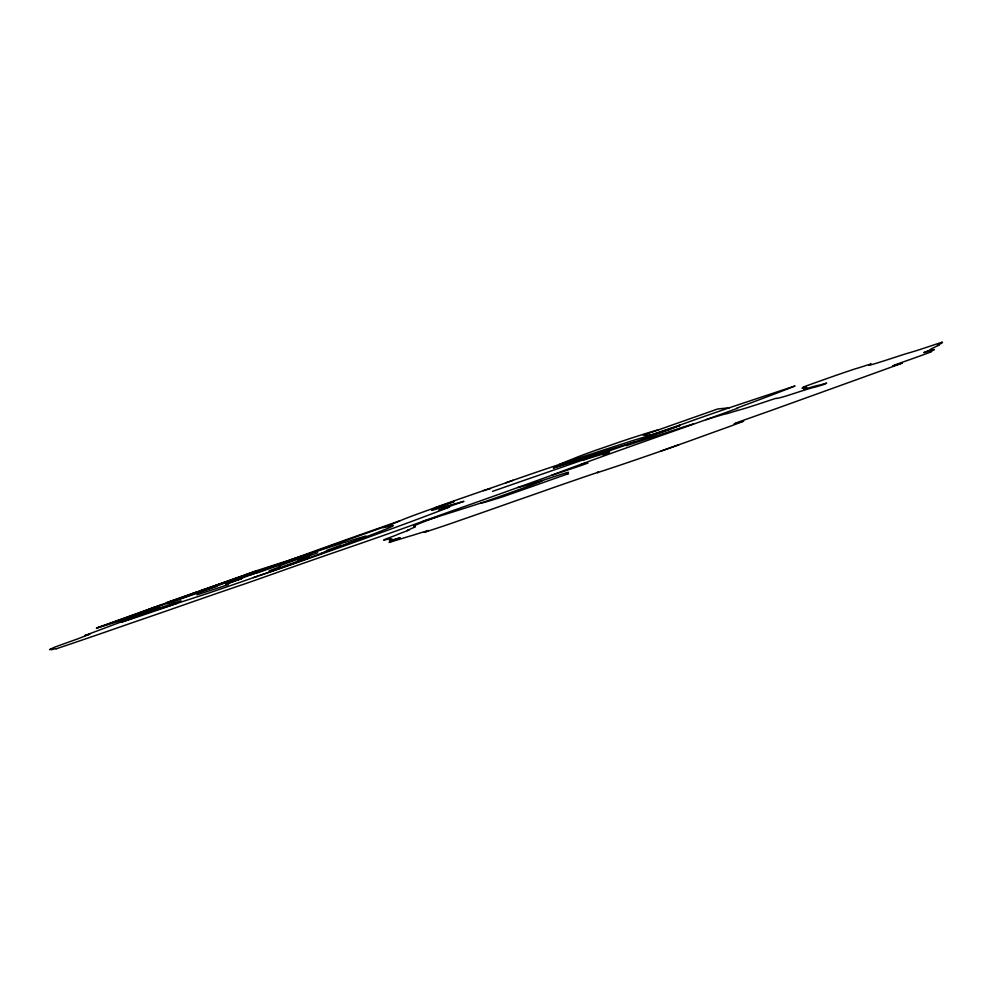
<?xml version="1.0" encoding="UTF-8"?>
<svg xmlns="http://www.w3.org/2000/svg" width="992" height="992" viewBox="0 0 992 992"><rect width="100%" height="100%" fill="white"/><g stroke="black" fill="none" stroke-linecap="round" stroke-linejoin="round"><path stroke-width="1.49" d="M693.644 423.857L682.422 427.304A193.886 3.385 -19.2 0 1 650.591 437.757A117.49 2.046 -19.2 0 0 626.175 445.743M259.507 575.521A73.371 1.277 -19.2 0 0 296.955 562.29A264.926 4.625 -19.2 0 0 320.726 553.623A166.408 2.902 -19.2 0 1 338.086 547.15A67.692 1.178 -19.2 0 1 357.976 539.859L366.048 536.858A176.526 3.075 -19.2 0 0 389.459 526.231A581.089 10.143 -19.2 0 1 383.073 527.583L388.876 525.289A160.034 2.79 -19.2 0 0 399.85 520.825L404.798 518.816A51.224 0.893 -19.2 0 1 435.178 507.668A37.299 0.645 -19.2 0 1 453.815 500.935A212.437 3.708 -19.2 0 1 482.534 490.966A84.878 1.476 -19.2 0 0 513.087 480.277M924.011 352.544L924.432 352.334A110.558 1.934 -19.2 0 0 929.467 350.226A519.461 9.064 -19.2 0 1 939.213 345.104A89.838 1.562 -19.2 0 0 937.403 345.328L938.097 344.956A313.236 5.468 -19.2 0 0 941.867 342.29M257.511 576.203A77.029 1.339 -19.2 0 1 210.23 592.534A277.351 4.836 -19.2 0 1 177.444 603.235A187.699 3.274 -19.2 0 1 142.786 614.147A56.978 0.992 -19.2 0 1 135.47 616.441L134.577 616.664A122.252 2.133 -19.2 0 0 131.886 616.85L133.449 616.156A154.913 2.703 -19.2 0 1 148.254 610.254A45.471 0.794 -19.2 0 1 169.892 602.268A46.029 0.806 -19.2 0 1 194.767 593.526A123.628 2.158 -19.2 0 1 210.577 588.132L219.988 584.809A68.684 1.203 -19.2 0 1 247.405 575.372A381.188 6.659 -19.2 0 0 273.532 566.544A46.227 0.806 -19.2 0 0 307.173 554.478A131.291 2.294 -19.2 0 1 388.876 525.289M269.167 570.822L280.314 566.581M366.048 536.858L366.804 536.474A226.734 3.956 -19.2 0 1 365.664 536.176A102.362 1.786 -19.2 0 0 346.084 542.103A146.146 2.554 -19.2 0 1 342.674 542.946A356.574 6.225 -19.2 0 0 307.173 554.478L277.078 564.783A70.258 1.228 -19.2 0 1 273.532 566.544M326.281 550.61L341.223 545.104M175.894 602.64L171.542 604.401L174.902 603.396M492.516 491.375A235.426 4.104 -19.2 0 1 542.24 474.077A1333.558 23.275 -19.2 0 1 600.532 453.84A64.133 1.116 -19.2 0 0 634.198 442.134A115.965 2.021 -19.2 0 0 669.798 429.3L680.19 425.258L678.119 425.779A37.398 0.657 -19.2 0 0 650.516 435.091M216.901 586.272L167.301 603.682M297.451 560.046L317.688 552.742M278.541 566.147L310.645 554.367L301.816 557.306M679.198 425.754L660.064 432.376M257.622 572.83L284.072 563.307A156.265 2.728 -19.2 0 1 295.232 559.5M584.412 464.368L587.921 463.016A390.774 6.82 -19.2 0 1 585.726 462.991A84.742 1.476 -19.2 0 1 581.572 464.095A115.32 2.009 -19.2 0 0 551.453 475.366A134.614 2.344 -19.2 0 1 517.725 487.543A162.254 2.827 -19.2 0 1 471.622 503.973A295.108 5.146 -19.2 0 0 423.076 521.234A83.365 1.451 -19.2 0 1 356.091 544.992A153.289 2.678 -19.2 0 0 285.832 569.408A176.564 3.088 -19.2 0 1 245.83 583.532A53.035 0.93 -19.2 0 0 226.027 590.252A204.774 3.571 -19.2 0 0 170.178 609.646A159.241 2.778 -19.2 0 1 139.066 620.384A123.045 2.145 -19.2 0 0 112.146 629.709A103.428 1.81 -19.2 0 1 55.825 648.929A111.129 1.934 -19.2 0 0 51.497 649.71A215.822 3.77 -19.2 0 0 49.6 649.636A410.49 7.167 -19.2 0 1 54.734 647.144A45.024 0.781 -19.2 0 1 78.021 638.774L89.937 634.099L84.928 635.525A380.382 6.634 -19.2 0 1 133.635 617.334A37.956 0.657 -19.2 0 1 142.786 614.147M227.366 583.804L241.775 578.534L225.581 584.028L257.077 572.595L249.376 575.174M583.656 464.628L580.68 465.657A113.609 1.984 -19.2 0 1 551.453 475.366M145.774 613.267L121.346 622.17L126.12 620.719A44.541 0.781 -19.2 0 0 140.976 615.772A815.709 14.235 -19.2 0 0 177.444 603.235M198.14 591.579L167.648 602.132A57.462 1.004 -19.2 0 0 166.792 602.801M435.178 507.668L454.249 501.468L439.692 506.763A95.294 1.662 -19.2 0 1 435.178 507.668A561.881 9.808 -19.2 0 1 432.066 509.64A437.422 7.638 -19.2 0 0 431.793 510.372A43.239 0.756 -19.2 0 0 435.562 509.342A541.57 9.449 -19.2 0 0 447.739 505.697A601.4 10.49 -19.2 0 1 457.448 503.167L463.946 501.307A74.784 1.302 -19.2 0 0 438.948 510.21L449.5 506.974A233.79 4.08 -19.2 0 1 361.584 539.71A270.928 4.724 -19.2 0 1 291.363 564.609A182.937 3.187 -19.2 0 1 253.444 577.642M201.202 590.488A50.617 0.88 -19.2 0 0 256.891 570.611L303.341 555.718A151.801 2.654 -19.2 0 0 190.266 594.394A371.764 6.485 -19.2 0 0 162.118 604.488A381.932 6.671 -19.2 0 0 96.484 628.085A269.539 4.7 -19.2 0 0 133.92 616.354M635.413 441.7L577.518 459.494L553.313 468.013L610.303 450.492M139.364 614.011L159.576 607.327A92.826 1.624 -19.2 0 0 157.629 608.443L161.82 607.24A66.811 1.166 -19.2 0 0 180.928 600.743M941.854 342.29L939.015 343.195A121.136 2.108 -19.2 0 1 917.451 350.337A213.268 3.72 -19.2 0 1 905.622 353.846A87.482 1.525 -19.2 0 0 894.065 357.591A90.433 1.575 -19.2 0 1 871.212 363.977L867.777 364.92A57.982 1.017 -19.2 0 1 854.93 368.925A45.012 0.781 -19.2 0 0 836.64 375.137A98.592 1.724 -19.2 0 0 805.64 386.161A43.598 0.756 -19.2 0 0 802.925 387.351A87.271 1.525 -19.2 0 1 802.02 388.306A105.177 1.835 -19.2 0 0 806.36 387.24A460.648 8.035 -19.2 0 1 803.78 389.447A258.838 4.514 -19.2 0 1 817.482 385.442A120.392 2.096 -19.2 0 0 826.634 383.061L824.712 384.214A88.412 1.538 -19.2 0 1 813.564 387.426A98.741 1.724 -19.2 0 0 800.073 391.493A66.03 1.153 -19.2 0 1 782.725 396.998A190.414 3.323 -19.2 0 1 776.314 398.201L770.201 400.173A73.396 1.277 -19.2 0 1 740.615 409.634A162.676 2.84 -19.2 0 0 728.835 413.118A57.251 1.004 -19.2 0 1 725.598 413.875A246.289 4.303 -19.2 0 0 705.982 419.703A148.899 2.604 -19.2 0 1 672.849 431.446A304.556 5.32 -19.2 0 0 624.526 448.57A103.689 1.81 -19.2 0 0 581.572 464.095M924.023 352.557L924.284 352.495A150.164 2.616 -19.2 0 1 934.439 349.432A477.797 8.333 -19.2 0 1 930.037 351.664A112.852 1.972 -19.2 0 1 931.104 351.862A36.915 0.645 -19.2 0 1 911.784 358.918A57.722 1.004 -19.2 0 0 895.354 364.758L892.602 366.036A142.786 2.492 -19.2 0 0 902.298 363.047L897.872 364.746A1891.632 33.009 -19.2 0 1 770.164 410.812A415.784 7.254 -19.2 0 0 738.792 421.935A92.777 1.624 -19.2 0 0 734.142 423.844A309.578 5.406 -19.2 0 0 743.591 421.166A73.706 1.29 -19.2 0 1 726.888 427.478A454.944 7.936 -19.2 0 0 705.498 435.166A86.936 1.513 -19.2 0 1 678.813 444.776A41.962 0.732 -19.2 0 1 660.908 451.112A73.086 1.277 -19.2 0 1 597.283 472.663L598.424 472.13A114.092 1.996 -19.2 0 0 553.722 487.506A129.01 2.257 -19.2 0 1 512.207 502.039A141.844 2.48 -19.2 0 1 445.172 525.475A77.847 1.364 -19.2 0 1 424.328 532.32L428.532 530.559A112.877 1.972 -19.2 0 0 412.263 535.444A121.966 2.133 -19.2 0 0 398.846 539.512A80.91 1.414 -19.2 0 0 389.087 542.463A119.251 2.083 -19.2 0 1 400.247 537.776A268.299 4.687 -19.2 0 0 389.41 540.739A392.324 6.845 -19.2 0 0 389.608 539.053A167.4 2.926 -19.2 0 0 383.929 540.218A94.116 1.637 -19.2 0 1 386.148 538.867A44.59 0.781 -19.2 0 0 396.006 535.147A43.09 0.756 -19.2 0 1 407.303 530.745L408.915 530.05L407.253 530.509A578.547 10.094 -19.2 0 0 412.089 528.24A50.84 0.893 -19.2 0 0 414.346 526.913A512.641 8.953 -19.2 0 1 414.681 525.958A89.044 1.55 -19.2 0 1 437.112 516.807M729.43 407.749L717.724 408.977L643.262 435.215L650.826 435.091A119.412 2.083 -19.2 0 0 669.798 429.3M678.813 444.776A326.356 5.692 -19.2 0 1 660.908 451.112M678.119 425.779A48.707 0.856 -19.2 0 1 730.633 407.34A580.642 10.131 -19.2 0 1 795.026 385.975A348.093 6.076 -19.2 0 1 737.961 407.712A58.206 1.017 -19.2 0 0 737.527 408.27A204.377 3.571 -19.2 0 1 705.982 419.703M650.826 435.091A635.116 11.086 -19.2 0 0 629.25 441.7A489.912 8.556 -19.2 0 0 592.646 453.567A115.283 2.009 -19.2 0 0 549.58 467.74A60.549 1.054 -19.2 0 0 506.019 482.769M658.304 429.92A110.31 1.922 -19.2 0 0 621.538 441.378L594.506 450.728A39.11 0.682 -19.2 0 0 574.839 458.118A472.068 8.234 -19.2 0 0 559.29 464.479M483.439 490.656A56.866 0.992 -19.2 0 1 490.569 488.709M582.936 460.238A135.768 2.368 -19.2 0 1 604.19 453.766A805.43 14.062 -19.2 0 0 609.398 452.612A48.137 0.843 -19.2 0 0 603.161 455.179A211.705 3.695 -19.2 0 1 605.095 455.142M517.725 487.543A286.738 5.01 -19.2 0 0 530.596 484.022A74.14 1.29 -19.2 0 0 542.14 480.624A56.631 0.992 -19.2 0 1 567.027 473.11A333.374 5.816 -19.2 0 0 568.428 473.668A163.035 2.84 -19.2 0 0 538.805 484.133L503.948 496.384A137.318 2.393 -19.2 0 1 480.785 503.08A562.166 9.808 -19.2 0 1 423.076 521.234M228.495 584.548A257.722 4.501 -19.2 0 1 196.949 594.816M309.219 556.996A62.174 1.079 -19.2 0 1 281.753 567.027M290.396 559.91A167.474 2.926 -19.2 0 1 399.85 520.825M363.419 537.875A425.977 7.44 -19.2 0 1 320.726 553.623M190.266 594.394A1825.206 31.856 -19.2 0 1 256.891 570.611M154.293 607.278A53.853 0.942 -19.2 0 1 96.484 628.085M131.911 616.826A132.916 2.319 -19.2 0 1 162.118 604.488M542.14 480.624A55.267 0.967 -19.2 0 1 480.785 503.08"/></g></svg>
